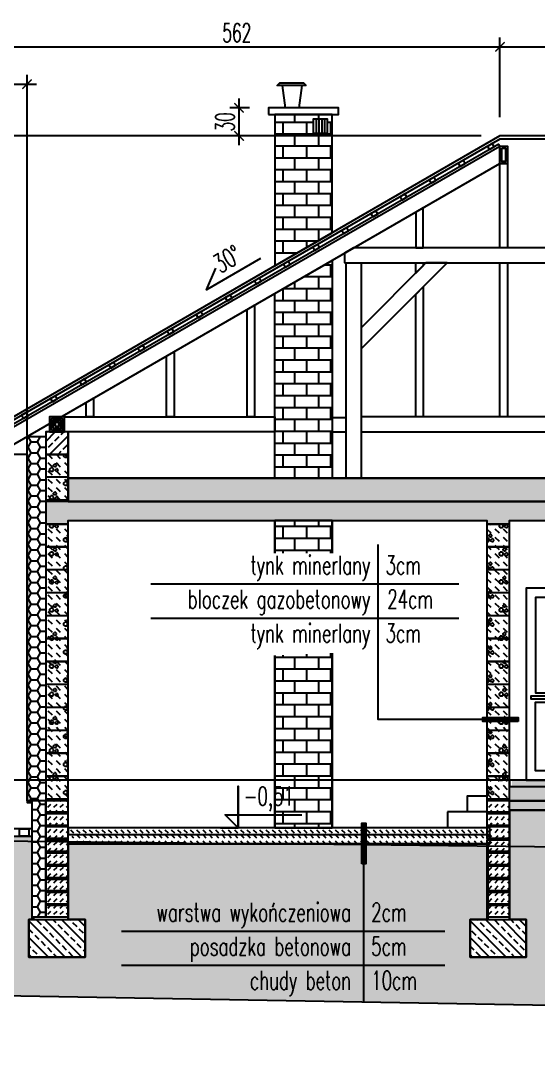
# Model space of a CAD drawing. Header units: millimetres. Extents: x -24587 to 37983, y -70862 to 338.
# Drawn here: x 9410 to 9963, y -62682 to -61588 of the extents above; entities that cross this region are included whole.
import ezdxf
from ezdxf.enums import TextEntityAlignment as Align

# ---------------------------------------------------------------- set-up
doc = ezdxf.new("R2010")
doc.units = ezdxf.units.MM
doc.header["$LTSCALE"] = 50
doc.set_wipeout_variables(frame=1)
doc.linetypes.add('DASHED2', pattern=[9.525, 6.35, -3.175])
doc.layers.get('Defpoints').update_dxf_attribs({"color": 251})
doc.layers.add('__NIEDRUK__', color=54, linetype='Continuous', plot=False)
for name, color, linetype in [('A-DRZWI_OKNA', 13, 'Continuous'), ('A-WIEZBA', 163, 'Continuous'), ('K-CIENKIE', 8, 'Continuous'), ('K-HATCH', 8, 'Continuous'), ('K-HATCH243', 243, 'Continuous'), ('K-SCHODY', 140, 'Continuous'), ('K-SCIANY', 2, 'Continuous'), ('K-SRUBY', 3, 'Continuous'), ('K-TEXT 2.4mm', 71, 'Continuous'), ('K-TEXT 2mm', 254, 'Continuous'), ('K-WYMIARY', 1, 'Continuous')]:
    doc.layers.add(name, color=color, linetype=linetype)
doc.styles.add('text 2mm', font='romans.shx', dxfattribs={"width": 0.65})
doc.styles.add('WYM1', font='romanszb.shx', dxfattribs={"width": 0.6})
doc.dimstyles.new('CM100', dxfattribs={"dimscale": 5, "dimtxt": 2, "dimasz": 1, "dimexe": 1, "dimexo": 2, "dimgap": 0.5, "dimtad": 1, "dimrnd": 0.5, "dimdsep": 46, "dimtxsty": 'WYM1', "dimblk": 'OBLIQUE', "dimcen": 0, "dimdle": 1, "dimclrd": 253, "dimclre": 251, "dimclrt": 30, "dimadec": 0, "dimazin": 0, "dimtfac": 1, "dimtix": 1, "dimtmove": 0, "dimatfit": 0, "dimfxl": 1, "dimtfillclr": 256, "dimtolj": 1, "dimarcsym": 0})
pattern_1 = [(90, (-4e-14, 1), (-30, 30), [1, -29]), (90, (-3, 1), (-30, 30), [1, -29]), (90, (-2, 6), (-30, 30), [1, -29]), (90, (-5, 6), (-30, 30), [1, -29]), (90, (-15, 16), (-30, 30), [1, -29]), (90, (-18, 16), (-30, 30), [1, -29]), (90, (-17, 21), (-30, 30), [1, -29]), (90, (-20, 21), (-30, 30), [1, -29]), (90, (-5, 1), (-30, 30), [2, -28]), (90, (-9, 1), (-30, 30), [2, -28]), (90, (-20, 16), (-30, 30), [2, -28]), (90, (-24, 16), (-30, 30), [2, -28]), (180, (-1, -4e-14), (-30, -30), [1, -29]), (180, (-1, 3), (-30, -30), [1, -29]), (180, (-3, 5), (-30, -30), [1, -29]), (180, (-3, 8), (-30, -30), [1, -29]), (180, (-16, 15), (-30, -30), [1, -29]), (180, (-16, 18), (-30, -30), [1, -29]), (180, (-18, 20), (-30, -30), [1, -29]), (180, (-18, 23), (-30, -30), [1, -29]), (180, (-6, -3e-13), (-30, -30), [2, -28]), (180, (-6, 4), (-30, -30), [2, -28]), (180, (-21, 15), (-30, -30), [2, -28]), (180, (-21, 19), (-30, -30), [2, -28]), (135, (-2, -8e-14), (-45, 15), [1.414214, -41.012193]), (135, (-8e-14, 2), (-45, 15), [1.414214, -41.012193]), (135, (-4, 5), (-45, 15), [1.414214, -41.012193]), (135, (-2, 7), (-45, 15), [1.414214, -41.012193]), (135, (-17, 15), (-45, 15), [1.414214, -41.012193]), (135, (-15, 17), (-45, 15), [1.414214, -41.012193]), (135, (-19, 20), (-45, 15), [1.414214, -41.012193]), (135, (-17, 22), (-45, 15), [1.414214, -41.012193]), (135, (-8, -3e-13), (-45, 15), [1.414214, -41.012193]), (135, (-5, 3), (-45, 15), [1.414214, -41.012193]), (135, (-23, 15), (-45, 15), [1.414214, -41.012193]), (135, (-20, 18), (-45, 15), [1.414214, -41.012193]), (45, (-1, -4e-14), (-3e-12, 60), [1.414214, -19.79899]), (45, (-3, 2), (-3e-12, 60), [1.414214, -19.79899]), (45, (-3, 5), (-3e-12, 60), [1.414214, -19.79899]), (45, (-5, 7), (-3e-12, 60), [1.414214, -19.79899]), (45, (-16, 15), (-3e-12, 60), [1.414214, -19.79899]), (45, (-18, 17), (-3e-12, 60), [1.414214, -19.79899]), (45, (-18, 20), (-3e-12, 60), [1.414214, -19.79899]), (45, (-20, 22), (-3e-12, 60), [1.414214, -19.79899]), (45, (-6, -3e-13), (-3e-12, 60), [1.414214, -19.79899]), (45, (-9, 3), (-3e-12, 60), [1.414214, -19.79899]), (45, (-21, 15), (-3e-12, 60), [1.414214, -19.79899]), (45, (-24, 18), (-3e-12, 60), [1.414214, -19.79899]), (135, (-5, 10), (-8.83883476, -4e-13), [6.25, -6.25])]

# ---------------------------------------------------------------- blocks, each defined once
blk = doc.blocks.new('A$C14371D8F')
for points in [[(-51, 121.7), (47, 121.7), (47, -83.3), (-51, -83.3)], [(-41, 111.7), (37, 111.7), (37, 10), (-41, 10)], [(-41, -73.3), (37, -73.3), (37, 0), (-41, 0)], [(25.8, 6.4), (42, 6.4), (42, 3.6), (25.8, 3.6)]]:
    blk.add_lwpolyline(points, close=True)
blk = doc.blocks.new('_ArchTick')
at = {"color": 0, "linetype": 'ByBlock', "const_width": 0.15}
blk.add_lwpolyline([(-0.5, -0.5), (0.5, 0.5)], dxfattribs=at)
blk = doc.blocks.new('*D207')
at = {"layer": 'Defpoints', "color": 0, "transparency": 16777216}
for p in [(9228.2, -61711.4), (9921.7, -61711.4), (9334.7, -62451.6)]:
    blk.add_point(p, dxfattribs=at)
at = {"layer": 'K-WYMIARY', "color": 253, "lineweight": -2, "transparency": 16777216}
blk.add_line((9228.2, -62461.6), (9228.2, -61701.4), dxfattribs=at)
at = {"layer": 'K-WYMIARY', "color": 251, "lineweight": -2, "transparency": 16777216}
for p, q in [((9901.7, -61711.4), (9218.2, -61711.4)), ((9314.7, -62451.6), (9218.2, -62451.6))]:
    blk.add_line(p, q, dxfattribs=at)
at = {"layer": 'K-WYMIARY', "color": 253, "lineweight": -2, "transparency": 16777216, "xscale": 10, "yscale": 10, "zscale": 10}
for p, rotation in [((9228.2, -61711.4), 89.9999999999999), ((9228.2, -62451.6), 269.9999999999999)]:
    blk.add_blockref('_ArchTick', p, dxfattribs=dict(at, rotation=rotation))
at = {"layer": 'K-WYMIARY', "color": 30, "transparency": 16777216, "insert": (9213.2, -62081.5), "char_height": 20, "attachment_point": 5, "rotation": 90, "style": 'WYM1'}
blk.add_mtext('\\A1;740', dxfattribs=at)
blk = doc.blocks.new('*D208')
at = {"layer": 'Defpoints', "color": 0, "transparency": 16777216}
for p in [(9921.7, -61711.4), (9268.2, -62051.6), (9376.7, -62051.6)]:
    blk.add_point(p, dxfattribs=at)
at = {"layer": 'K-WYMIARY', "color": 253, "lineweight": -2, "transparency": 16777216}
blk.add_line((9268.2, -61701.4), (9268.2, -62061.6), dxfattribs=at)
at = {"layer": 'K-WYMIARY', "color": 251, "lineweight": -2, "transparency": 16777216}
for p, q in [((9901.7, -61711.4), (9258.2, -61711.4)), ((9356.7, -62051.6), (9258.2, -62051.6))]:
    blk.add_line(p, q, dxfattribs=at)
at = {"layer": 'K-WYMIARY', "color": 253, "lineweight": -2, "transparency": 16777216, "xscale": 10, "yscale": 10, "zscale": 10}
for p, rotation in [((9268.2, -61711.4), 89.99999999999993), ((9268.2, -62051.6), 269.9999999999999)]:
    blk.add_blockref('_ArchTick', p, dxfattribs=dict(at, rotation=rotation))
at = {"layer": 'K-WYMIARY', "color": 30, "transparency": 16777216, "insert": (9253.2, -61881.5), "char_height": 20, "attachment_point": 5, "rotation": 90, "style": 'WYM1'}
blk.add_mtext('\\A1;340', dxfattribs=at)
blk = doc.blocks.new('*D210')
at = {"layer": 'Defpoints', "color": 0, "transparency": 16777216}
for p in [(9921.7, -61616.2), (9921.7, -61711.4), (9359.7, -62039.6)]:
    blk.add_point(p, dxfattribs=at)
at = {"layer": 'K-WYMIARY', "color": 251, "lineweight": -2, "transparency": 16777216}
for p, q in [((9359.7, -62019.6), (9359.7, -61606.2)), ((9921.7, -61691.4), (9921.7, -61606.2))]:
    blk.add_line(p, q, dxfattribs=at)
at = {"layer": 'K-WYMIARY', "color": 253, "lineweight": -2, "transparency": 16777216}
blk.add_line((9349.7, -61616.2), (9931.7, -61616.2), dxfattribs=at)
at = {"layer": 'K-WYMIARY', "color": 253, "lineweight": -2, "transparency": 16777216, "xscale": 10, "yscale": 10, "zscale": 10}
for p, rotation in [((9359.7, -61616.2), 179.9999999999999), ((9921.7, -61616.2), 359.9999999999999)]:
    blk.add_blockref('_ArchTick', p, dxfattribs=dict(at, rotation=rotation))
at = {"layer": 'K-WYMIARY', "color": 30, "transparency": 16777216, "insert": (9640.7, -61601.2), "char_height": 20, "attachment_point": 5, "style": 'WYM1'}
blk.add_mtext('\\A1;562', dxfattribs=at)
blk = doc.blocks.new('*D211')
at = {"layer": 'Defpoints', "color": 0, "transparency": 16777216}
for p in [(9416.7, -61656.2), (9359.7, -62039.6), (9416.7, -62051.6)]:
    blk.add_point(p, dxfattribs=at)
at = {"layer": 'K-WYMIARY', "color": 251, "lineweight": -2, "transparency": 16777216}
for p, q in [((9359.7, -62019.6), (9359.7, -61646.2)), ((9416.7, -62031.6), (9416.7, -61646.2))]:
    blk.add_line(p, q, dxfattribs=at)
at = {"layer": 'K-WYMIARY', "color": 253, "lineweight": -2, "transparency": 16777216}
blk.add_line((9349.7, -61656.2), (9426.7, -61656.2), dxfattribs=at)
at = {"layer": 'K-WYMIARY', "color": 253, "lineweight": -2, "transparency": 16777216, "xscale": 10, "yscale": 10, "zscale": 10}
for p, rotation in [((9359.7, -61656.2), 179.9999999999999), ((9416.7, -61656.2), 359.9999999999999)]:
    blk.add_blockref('_ArchTick', p, dxfattribs=dict(at, rotation=rotation))
at = {"layer": 'K-WYMIARY', "color": 30, "transparency": 16777216, "insert": (9388.2, -61641.2), "char_height": 20, "attachment_point": 5, "style": 'WYM1'}
blk.add_mtext('\\A1;57', dxfattribs=at)
blk = doc.blocks.new('*D236')
at = {"layer": 'Defpoints', "color": 0, "transparency": 16777216}
for p in [(9643.1, -61681.4), (9674.4, -61681.4), (9921.7, -61711.4)]:
    blk.add_point(p, dxfattribs=at)
at = {"layer": 'K-WYMIARY', "color": 253, "lineweight": -2, "transparency": 16777216}
blk.add_line((9643.1, -61721.4), (9643.1, -61671.4), dxfattribs=at)
at = {"layer": 'K-WYMIARY', "color": 251, "lineweight": -2, "transparency": 16777216}
for p, q in [((9654.4, -61681.4), (9633.1, -61681.4)), ((9901.7, -61711.4), (9633.1, -61711.4))]:
    blk.add_line(p, q, dxfattribs=at)
at = {"layer": 'K-WYMIARY', "color": 253, "lineweight": -2, "transparency": 16777216, "xscale": 10, "yscale": 10, "zscale": 10}
for p, rotation in [((9643.1, -61681.4), 90), ((9643.1, -61711.4), 270)]:
    blk.add_blockref('_ArchTick', p, dxfattribs=dict(at, rotation=rotation))
at = {"layer": 'K-WYMIARY', "color": 30, "transparency": 16777216, "insert": (9628.1, -61696.4), "char_height": 20, "attachment_point": 5, "rotation": 90, "style": 'WYM1'}
blk.add_mtext('\\A1;30', dxfattribs=at)
blk = doc.blocks.new('*D239')
at = {"layer": 'Defpoints', "color": 0, "transparency": 16777216}
for p in [(11161.7, -61616.2), (9921.7, -61711.4), (11161.7, -61711.4)]:
    blk.add_point(p, dxfattribs=at)
at = {"layer": 'K-WYMIARY', "color": 251, "lineweight": -2, "transparency": 16777216}
for p, q in [((9921.7, -61691.4), (9921.7, -61606.2)), ((11161.7, -61691.4), (11161.7, -61606.2))]:
    blk.add_line(p, q, dxfattribs=at)
at = {"layer": 'K-WYMIARY', "color": 253, "lineweight": -2, "transparency": 16777216}
blk.add_line((9911.7, -61616.2), (11171.7, -61616.2), dxfattribs=at)
at = {"layer": 'K-WYMIARY', "color": 253, "lineweight": -2, "transparency": 16777216, "xscale": 10, "yscale": 10, "zscale": 10}
for p, rotation in [((9921.7, -61616.2), 179.9999999999999), ((11161.7, -61616.2), 359.9999999999999)]:
    blk.add_blockref('_ArchTick', p, dxfattribs=dict(at, rotation=rotation))
at = {"layer": 'K-WYMIARY', "color": 30, "transparency": 16777216, "insert": (10541.7, -61601.2), "char_height": 20, "attachment_point": 5, "style": 'WYM1'}
blk.add_mtext('\\A1;1240', dxfattribs=at)
blk = doc.blocks.new('A$C1588383F')
at = {"lineweight": -2}
blk.add_lwpolyline([(-9, -7.5), (6, -7.5), (6, 7.5), (-9, 7.5)], close=True, dxfattribs=at)
for points in [[(-6, 7.5), (-6, -7.5)], [(-3, 7.5), (-3, -7.5)], [(0, 7.5), (0, -7.5)], [(3, 7.5), (3, -7.5)]]:
    blk.add_lwpolyline(points, dxfattribs=at)

msp = doc.modelspace()

# ---------------------------------------------------------------- hatches: boundary and pattern name
at = {"layer": 'K-HATCH'}
h = msp.add_hatch(dxfattribs=at)
h.set_pattern_fill('BRICK', color=256, scale=2, angle=-9e-14)
h.paths.add_polyline_path([(9681.366, -61850.136), (9742.366, -61814.918), (9742.366, -61688.379), (9681.366, -61688.379)])
h.paths.add_polyline_path([(9722.366, -61708.379), (9722.366, -61693.379), (9737.366, -61693.379), (9737.366, -61708.379)], flags=16)
h = msp.add_hatch(dxfattribs=at)
h.set_pattern_fill('BRICK', color=256, scale=2, angle=-9e-14)
h.paths.add_polyline_path([(9742.366, -61844.362), (9681.366, -61879.581), (9681.366, -62077.102), (9742.366, -62077.102)])
h = msp.add_hatch(dxfattribs=at)
h.set_pattern_fill('ANSI33', color=256, scale=2, angle=270, style=0)
h.set_pattern_definition([(45, (70310.049, -49280.649), (-8.980256, 8.980256), []), (45, (70319.029, -49280.649), (-8.980256, 8.980256), [6.35, -3.175])])
h.paths.add_polyline_path([(9460.7, -62051.602), (9460.7, -62027.602), (9436.7, -62027.602), (9436.7, -62051.602)])
h = msp.add_hatch(dxfattribs=at)
h.set_pattern_fill('HONEY', color=256, scale=2.1)
h.paths.add_polyline_path([(9436.7, -62032.386), (9416.7, -62032.386), (9416.7, -62421.602), (9436.7, -62421.602)])
h = msp.add_hatch(dxfattribs=at)
h.set_pattern_fill('GAZOBET', color=256, angle=90, style=0, pattern_type=2)
h.set_pattern_definition(pattern_1)
h.paths.add_polyline_path([(9460.7, -62075.602), (9460.7, -62051.602), (9436.7, -62051.602), (9436.7, -62075.602)])
h.paths.add_polyline_path([(9436.7, -62076.102), (9436.7, -62100.102), (9460.7, -62100.102), (9460.7, -62076.102)])
h = msp.add_hatch(dxfattribs=at)
h.set_pattern_fill('HONEY', color=256, scale=2.1)
h.paths.add_polyline_path([(9460.7, -62077.102), (11572.7, -62077.102), (11572.7, -62100.102), (10378.7, -62102.102), (9460.7, -62102.102)])
h = msp.add_hatch(dxfattribs=at)
h.set_pattern_fill('GAZOBET', color=256, angle=90, style=0, pattern_type=2)
h.set_pattern_definition(pattern_1)
h.paths.add_polyline_path([(9436.7, -62150.102), (9460.7, -62150.102), (9460.7, -62126.102), (9436.7, -62126.102)])
h.paths.add_polyline_path([(9436.7, -62174.602), (9460.7, -62174.602), (9460.7, -62150.602), (9436.7, -62150.602)])
h.paths.add_polyline_path([(9460.7, -62199.102), (9460.7, -62175.102), (9436.7, -62175.102), (9436.7, -62199.102)])
h.paths.add_polyline_path([(9460.7, -62223.602), (9460.7, -62199.602), (9436.7, -62199.602), (9436.7, -62223.602)])
h.paths.add_polyline_path([(9460.7, -62248.102), (9460.7, -62224.102), (9436.7, -62224.102), (9436.7, -62248.102)])
h.paths.add_polyline_path([(9436.7, -62248.602), (9436.7, -62272.602), (9460.7, -62272.602), (9460.7, -62248.602)])
h.paths.add_polyline_path([(9460.7, -62297.102), (9460.7, -62273.102), (9436.7, -62273.102), (9436.7, -62297.102)])
h.paths.add_polyline_path([(9436.7, -62321.602), (9460.7, -62321.602), (9460.7, -62297.602), (9436.7, -62297.602)])
h.paths.add_polyline_path([(9460.7, -62346.102), (9460.7, -62322.102), (9436.7, -62322.102), (9436.7, -62346.102)])
h.paths.add_polyline_path([(9460.7, -62370.602), (9460.7, -62346.602), (9436.7, -62346.602), (9436.7, -62370.602)])
h.paths.add_polyline_path([(9436.7, -62395.102), (9460.7, -62395.102), (9460.7, -62371.102), (9436.7, -62371.102)])
h.paths.add_polyline_path([(9460.7, -62395.602), (9436.7, -62395.602), (9436.7, -62419.602), (9460.7, -62419.602)])
h = msp.add_hatch(dxfattribs=at)
h.set_pattern_fill('BRICK', color=256, scale=2, angle=-9e-14)
h.paths.add_polyline_path([(9742.366, -62122.102), (9681.366, -62122.102), (9681.366, -62450.602), (9742.366, -62450.602)])
h = msp.add_hatch(dxfattribs=at)
h.set_pattern_fill('GAZOBET', color=256, angle=90, style=0, pattern_type=2)
h.set_pattern_definition(pattern_1)
h.paths.add_polyline_path([(9907.7, -62150.102), (9931.7, -62150.102), (9931.7, -62126.102), (9907.7, -62126.102)])
h.paths.add_polyline_path([(9907.7, -62174.602), (9931.7, -62174.602), (9931.7, -62150.602), (9907.7, -62150.602)])
h.paths.add_polyline_path([(9931.7, -62199.102), (9931.7, -62175.102), (9907.7, -62175.102), (9907.7, -62199.102)])
h.paths.add_polyline_path([(9931.7, -62223.602), (9931.7, -62199.602), (9907.7, -62199.602), (9907.7, -62223.602)])
h.paths.add_polyline_path([(9931.7, -62248.102), (9931.7, -62224.102), (9907.7, -62224.102), (9907.7, -62248.102)])
h.paths.add_polyline_path([(9907.7, -62248.602), (9907.7, -62272.602), (9931.7, -62272.602), (9931.7, -62248.602)])
h.paths.add_polyline_path([(9931.7, -62297.102), (9931.7, -62273.102), (9907.7, -62273.102), (9907.7, -62297.102)])
h.paths.add_polyline_path([(9907.7, -62321.602), (9931.7, -62321.602), (9931.7, -62297.602), (9907.7, -62297.602)])
h.paths.add_polyline_path([(9931.7, -62346.102), (9931.7, -62322.102), (9907.7, -62322.102), (9907.7, -62346.102)])
h.paths.add_polyline_path([(9931.7, -62370.602), (9931.7, -62346.602), (9907.7, -62346.602), (9907.7, -62370.602)])
h.paths.add_polyline_path([(9907.7, -62395.102), (9931.7, -62395.102), (9931.7, -62371.102), (9907.7, -62371.102)])
h.paths.add_polyline_path([(9931.7, -62395.602), (9907.7, -62395.602), (9907.7, -62419.602), (9931.7, -62419.602)])
h = msp.add_hatch(dxfattribs=at)
h.set_pattern_fill('DASH', color=256, scale=1.5, angle=-45)
h.paths.add_polyline_path([(11568.7, -62399.602), (9934.7, -62399.602), (9934.7, -62406.602), (11568.7, -62406.602)])
h = msp.add_hatch(dxfattribs=at)
h.set_pattern_fill('HONEY', color=256, scale=2)
h.set_pattern_definition([(90, (0, 0), (-5.4992613, 9.525), [6.35, -12.7]), (210, (0, 0), (-5.49926133, -9.525), [6.35, -12.7]), (150, (0, 0), (-10.9985226, 2e-08), [-12.7, 6.35])])
h.paths.add_polyline_path([(11622.7, -62421.602), (11622.7, -62406.602), (9931.7, -62406.602), (9931.7, -62421.602)])
h = msp.add_hatch(dxfattribs=at)
h.set_pattern_fill('HONEY', color=256, scale=2.1)
h.paths.add_polyline_path([(9421.7, -62423.602), (9421.7, -62421.602), (9436.7, -62421.602), (9436.7, -62545.602), (9421.7, -62545.602)])
h = msp.add_hatch(dxfattribs=at)
h.set_pattern_fill('DASH', color=256, scale=1.5, angle=45)
h.set_pattern_definition([(45, (-4, 0), (-1e-14, 6.7351921), [4.7625, -4.7625])])
h.paths.add_polyline_path([(9460.7, -62433.602), (9460.7, -62421.602), (9436.7, -62421.602), (9436.7, -62433.602)])
h.paths.add_polyline_path([(9460.7, -62447.602), (9460.7, -62435.602), (9436.7, -62435.602), (9436.7, -62447.602)])
h.paths.add_polyline_path([(9460.7, -62461.602), (9460.7, -62449.602), (9436.7, -62449.602), (9436.7, -62461.602)])
h.paths.add_polyline_path([(9460.7, -62475.602), (9460.7, -62463.602), (9436.7, -62463.602), (9436.7, -62475.602)])
h.paths.add_polyline_path([(9460.7, -62489.602), (9460.7, -62477.602), (9436.7, -62477.602), (9436.7, -62489.602)])
h.paths.add_polyline_path([(9460.7, -62503.602), (9460.7, -62491.602), (9436.7, -62491.602), (9436.7, -62503.602)])
h.paths.add_polyline_path([(9460.7, -62517.602), (9460.7, -62505.602), (9436.7, -62505.602), (9436.7, -62517.602)])
h.paths.add_polyline_path([(9460.7, -62531.602), (9460.7, -62519.602), (9436.7, -62519.602), (9436.7, -62531.602)])
h.paths.add_polyline_path([(9460.7, -62545.602), (9460.7, -62533.602), (9436.7, -62533.602), (9436.7, -62545.602)])
h = msp.add_hatch(dxfattribs=at)
h.set_pattern_fill('DASH', color=256, scale=1.5, angle=45)
h.set_pattern_definition([(45, (467, 0), (-1e-14, 6.7351921), [4.7625, -4.7625])])
h.paths.add_polyline_path([(9931.7, -62433.602), (9931.7, -62421.602), (9907.7, -62421.602), (9907.7, -62433.602)])
h.paths.add_polyline_path([(9931.7, -62447.602), (9931.7, -62435.602), (9907.7, -62435.602), (9907.7, -62447.602)])
h.paths.add_polyline_path([(9931.7, -62461.602), (9931.7, -62449.602), (9907.7, -62449.602), (9907.7, -62461.602)])
h.paths.add_polyline_path([(9931.7, -62475.602), (9931.7, -62463.602), (9907.7, -62463.602), (9907.7, -62475.602)])
h.paths.add_polyline_path([(9931.7, -62489.602), (9931.7, -62477.602), (9907.7, -62477.602), (9907.7, -62489.602)])
h.paths.add_polyline_path([(9931.7, -62503.602), (9931.7, -62491.602), (9907.7, -62491.602), (9907.7, -62503.602)])
h.paths.add_polyline_path([(9931.7, -62517.602), (9931.7, -62505.602), (9907.7, -62505.602), (9907.7, -62517.602)])
h.paths.add_polyline_path([(9931.7, -62531.602), (9931.7, -62519.602), (9907.7, -62519.602), (9907.7, -62531.602)])
h.paths.add_polyline_path([(9931.7, -62545.602), (9931.7, -62533.602), (9907.7, -62533.602), (9907.7, -62545.602)])
h = msp.add_hatch(dxfattribs=at)
h.set_pattern_fill('DASH', color=256, scale=1.5, angle=-45)
h.paths.add_polyline_path([(9931.7, -62421.602), (9931.7, -62431.602), (11622.7, -62431.602), (11622.7, -62421.602)])
h = msp.add_hatch(dxfattribs=at)
h.set_pattern_fill('DASH', color=256, scale=1.5, angle=-45)
h.set_pattern_definition([(315, (0, -51), (6.7351921, 1e-14), [4.7625, -4.7625])])
h.paths.add_polyline_path([(9910.7, -62457.602), (9910.7, -62450.602), (9460.7, -62450.602), (9460.7, -62457.602)])
h = msp.add_hatch(dxfattribs=at)
h.set_pattern_fill('DASH', color=256, scale=1.5, angle=-45)
h.set_pattern_definition([(315, (0, -36), (6.7351921, 1e-14), [4.7625, -4.7625])])
h.paths.add_polyline_path([(9910.7, -62457.602), (9464.7, -62457.602), (9464.7, -62467.602), (9910.7, -62467.602)])
h = msp.add_hatch(dxfattribs=at)
h.set_pattern_fill('ANSI33', color=256, scale=2, angle=360, style=0)
h.set_pattern_definition([(135, (-4, 0), (-8.980256, -8.980256), []), (135, (-4, 8.98), (-8.980256, -8.980256), [6.35, -3.175])])
h.paths.add_polyline_path([(9478.7, -62588.602), (9418.7, -62588.602), (9418.7, -62548.602), (9478.7, -62548.602)])
h = msp.add_hatch(dxfattribs=at)
h.set_pattern_fill('ANSI33', color=256, scale=2, angle=360, style=0)
h.set_pattern_definition([(135, (0, 0), (-8.980256, -8.980256), []), (135, (-1e-14, 8.98), (-8.980256, -8.980256), [6.35, -3.175])])
h.paths.add_polyline_path([(9949.7, -62588.602), (9889.7, -62588.602), (9889.7, -62548.602), (9949.7, -62548.602)])
at = {"layer": 'K-HATCH243'}
h = msp.add_hatch(dxfattribs=at)
h.set_pattern_fill('AR-CONC', color=256, scale=0.12, angle=90)
h.paths.add_polyline_path([(11453.556, -62666.358), (11841.517, -62682.071), (11908.506, -62589.686), (11966.843, -62492.177), (11834.786, -62490.747), (11766.7, -62450.602), (11766.7, -62484.602), (11756.7, -62484.602), (11756.7, -62458.602), (11661.7, -62458.602), (11661.7, -62548.602), (11664.7, -62548.602), (11664.7, -62588.602), (11604.7, -62588.602), (11604.7, -62548.602), (11622.7, -62548.602), (11622.7, -62431.602), (9931.7, -62431.602), (9931.7, -62548.602), (9949.7, -62548.602), (9949.7, -62588.602), (9889.7, -62588.602), (9889.7, -62548.602), (9907.7, -62548.602), (9907.7, -62467.602), (9460.7, -62467.602), (9460.7, -62548.602), (9478.7, -62548.602), (9478.7, -62588.602), (9418.7, -62588.602), (9418.7, -62548.602), (9421.7, -62548.602), (9421.7, -62459.602), (9326.7, -62459.602), (9326.7, -62485.602), (9316.7, -62485.602), (9316.7, -62452.812), (9159.601, -62462.318), (9191.252, -62562.259), (9328.794, -62629.039)])

# ---------------------------------------------------------------- linework, layer by layer
at = {"layer": '__NIEDRUK__'}
msp.add_line((15853.596, -62399.602), (7826.247, -62399.602), dxfattribs=at)
for points in [[(9907.7, -62399.602), (9907.7, -62416.602), (9886.7, -62416.602), (9886.7, -62433.602)], [(9326.7, -62459.602), (9421.7, -62459.602), (9421.7, -62548.602), (9418.7, -62548.602), (9418.7, -62588.602), (9478.7, -62588.602), (9478.7, -62548.602), (9460.7, -62548.602), (9460.7, -62467.602), (9907.7, -62467.602), (9907.7, -62548.602), (9889.7, -62548.602), (9889.7, -62588.602), (9949.7, -62588.602), (9949.7, -62548.602), (9931.7, -62548.602), (9931.7, -62431.602), (11622.7, -62431.602)], [(9907.7, -62433.602), (9865.7, -62433.602)], [(9865.7, -62433.602), (9865.7, -62450.602)], [(11453.556, -62666.358), (9328.794, -62629.039)]]:
    msp.add_lwpolyline(points, dxfattribs=at)
at = {"layer": 'A-WIEZBA'}
for p, q in [((9379.22, -62035.55), (9921.7, -61722.349)), ((9920.45, -61720.184), (9380.568, -62031.885)), ((9387.794, -62049.075), (9921.7, -61740.824))]:
    msp.add_line(p, q, dxfattribs=at)
at = {"layer": 'A-WIEZBA', "elevation": 0}
for points in [[(9915.519, -61723.031), (9913.519, -61719.567), (9908.323, -61722.567), (9910.323, -61726.031)], [(9921.7, -61722.349), (9929.7, -61722.349), (9929.7, -61740.824), (9921.7, -61740.824)], [(9923.7, -61724.349), (9927.7, -61724.349), (9927.7, -61738.824), (9923.7, -61738.824)], [(9884.419, -61740.986), (9882.419, -61737.522), (9877.223, -61740.522), (9879.223, -61743.986)], [(9921.7, -61740.824), (9929.7, -61740.824), (9929.7, -61831.083), (9921.7, -61831.083)], [(9853.32, -61758.942), (9851.32, -61755.477), (9846.124, -61758.477), (9848.124, -61761.942)], [(9822.22, -61776.897), (9820.22, -61773.433), (9815.024, -61776.433), (9817.024, -61779.897)], [(9839.7, -61788.167), (9831.7, -61792.786), (9831.7, -61831.083), (9839.7, -61831.083)], [(9791.12, -61794.852), (9789.12, -61791.388), (9783.924, -61794.388), (9785.924, -61797.852)], [(9760.021, -61812.808), (9758.021, -61809.344), (9752.824, -61812.344), (9754.824, -61815.808)], [(9728.921, -61830.763), (9726.921, -61827.299), (9721.725, -61830.299), (9723.725, -61833.763)], [(9697.821, -61848.719), (9695.821, -61845.255), (9690.625, -61848.255), (9692.625, -61851.719)], [(9839.7, -61850.046), (9831.7, -61858.046), (9831.7, -61847.083), (9839.7, -61847.083)], [(9921.7, -61847.083), (9929.7, -61847.083), (9929.7, -62011.602), (9921.7, -62011.602)], [(9666.721, -61866.674), (9664.721, -61863.21), (9659.525, -61866.21), (9661.525, -61869.674)], [(9831.7, -61880.674), (9839.7, -61872.674), (9839.7, -62011.602), (9831.7, -62011.602)], [(9635.622, -61884.63), (9633.622, -61881.165), (9628.426, -61884.165), (9630.426, -61887.63)], [(9659.7, -62011.602), (9651.7, -62011.602), (9651.7, -61896.709), (9659.7, -61892.09)], [(9604.522, -61902.585), (9602.522, -61899.121), (9597.326, -61902.121), (9599.326, -61905.585)], [(9573.422, -61920.54), (9571.422, -61917.076), (9566.226, -61920.076), (9568.226, -61923.54)], [(9542.323, -61938.496), (9540.323, -61935.032), (9535.126, -61938.032), (9537.126, -61941.496)], [(9573.7, -62011.602), (9565.7, -62011.602), (9565.7, -61946.361), (9573.7, -61941.742)], [(9511.223, -61956.451), (9509.223, -61952.987), (9504.027, -61955.987), (9506.027, -61959.451)], [(9480.123, -61974.407), (9478.123, -61970.943), (9472.927, -61973.943), (9474.927, -61977.407)], [(9449.023, -61992.362), (9447.023, -61988.898), (9441.827, -61991.898), (9443.827, -61995.362)], [(9487.7, -62011.602), (9479.7, -62011.602), (9479.7, -61996.013), (9487.7, -61991.394)], [(9417.924, -62010.318), (9415.924, -62006.853), (9410.728, -62009.853), (9412.728, -62013.318)]]:
    msp.add_lwpolyline(points, close=True, dxfattribs=at)
msp.add_lwpolyline([(9921.7, -61740.824), (9921.7, -61722.349), (9920.45, -61720.184)], dxfattribs=at)
at = {"layer": 'A-WIEZBA'}
for points in [[(9755.7, -61847.083), (11345.746, -61847.083), (11318.033, -61831.083), (9765.366, -61831.083), (9755.7, -61836.664)], [(9757.366, -61847.083), (9773.366, -61847.083), (9773.366, -62077.102), (9757.366, -62077.102)], [(9773.366, -61916.38), (9773.366, -61939.007), (9865.29, -61847.083), (9842.663, -61847.083)], [(9440.7, -62027.602), (9456.7, -62027.602), (9456.7, -62011.602), (9440.7, -62011.602)], [(9442.7, -62025.602), (9454.7, -62025.602), (9454.7, -62013.602), (9442.7, -62013.602)], [(9444.7, -62023.602), (9452.7, -62023.602), (9452.7, -62015.602), (9444.7, -62015.602)], [(9446.7, -62021.602), (9450.7, -62021.602), (9450.7, -62017.602), (9446.7, -62017.602)], [(9681.366, -62027.602), (9456.7, -62027.602), (9456.7, -62011.602), (9681.366, -62011.602)], [(9742.366, -62027.602), (9757.366, -62027.602), (9757.366, -62012.602), (9742.366, -62012.602)], [(9773.366, -62027.602), (10067.9, -62027.602), (10067.9, -62011.602), (9773.366, -62011.602)]]:
    msp.add_lwpolyline(points, close=True, dxfattribs=at)
at = {"layer": 'K-HATCH'}
for points in [[(9436.7, -62051.602), (9460.7, -62051.602), (9460.7, -62027.602), (9436.7, -62027.602)], [(9436.7, -62421.602), (9416.7, -62421.602), (9416.7, -62032.386), (9436.7, -62032.386)], [(9436.7, -62075.602), (9460.7, -62075.602), (9460.7, -62051.602), (9436.7, -62051.602)], [(9436.7, -62100.102), (9460.7, -62100.102), (9460.7, -62076.102), (9436.7, -62076.102)], [(9460.7, -62102.102), (11622.7, -62102.102), (11622.7, -62077.102), (9460.7, -62077.102)], [(9436.7, -62150.102), (9460.7, -62150.102), (9460.7, -62126.102), (9436.7, -62126.102)], [(9907.7, -62150.102), (9931.7, -62150.102), (9931.7, -62126.102), (9907.7, -62126.102)], [(9436.7, -62174.602), (9460.7, -62174.602), (9460.7, -62150.602), (9436.7, -62150.602)], [(9907.7, -62174.602), (9931.7, -62174.602), (9931.7, -62150.602), (9907.7, -62150.602)], [(9436.7, -62199.102), (9460.7, -62199.102), (9460.7, -62175.102), (9436.7, -62175.102)], [(9907.7, -62199.102), (9931.7, -62199.102), (9931.7, -62175.102), (9907.7, -62175.102)], [(9436.7, -62223.602), (9460.7, -62223.602), (9460.7, -62199.602), (9436.7, -62199.602)], [(9907.7, -62223.602), (9931.7, -62223.602), (9931.7, -62199.602), (9907.7, -62199.602)], [(9436.7, -62248.102), (9460.7, -62248.102), (9460.7, -62224.102), (9436.7, -62224.102)], [(9907.7, -62248.102), (9931.7, -62248.102), (9931.7, -62224.102), (9907.7, -62224.102)], [(9436.7, -62272.602), (9460.7, -62272.602), (9460.7, -62248.602), (9436.7, -62248.602)], [(9907.7, -62272.602), (9931.7, -62272.602), (9931.7, -62248.602), (9907.7, -62248.602)], [(9436.7, -62297.102), (9460.7, -62297.102), (9460.7, -62273.102), (9436.7, -62273.102)], [(9907.7, -62297.102), (9931.7, -62297.102), (9931.7, -62273.102), (9907.7, -62273.102)], [(9436.7, -62321.602), (9460.7, -62321.602), (9460.7, -62297.602), (9436.7, -62297.602)], [(9907.7, -62321.602), (9931.7, -62321.602), (9931.7, -62297.602), (9907.7, -62297.602)], [(9436.7, -62346.102), (9460.7, -62346.102), (9460.7, -62322.102), (9436.7, -62322.102)], [(9907.7, -62346.102), (9931.7, -62346.102), (9931.7, -62322.102), (9907.7, -62322.102)], [(9436.7, -62370.602), (9460.7, -62370.602), (9460.7, -62346.602), (9436.7, -62346.602)], [(9907.7, -62370.602), (9931.7, -62370.602), (9931.7, -62346.602), (9907.7, -62346.602)], [(9436.7, -62395.102), (9460.7, -62395.102), (9460.7, -62371.102), (9436.7, -62371.102)], [(9907.7, -62395.102), (9931.7, -62395.102), (9931.7, -62371.102), (9907.7, -62371.102)], [(9436.7, -62419.602), (9460.7, -62419.602), (9460.7, -62395.602), (9436.7, -62395.602)], [(9907.7, -62419.602), (9931.7, -62419.602), (9931.7, -62395.602), (9907.7, -62395.602)], [(9931.7, -62406.602), (11622.7, -62406.602), (11622.7, -62421.602), (9931.7, -62421.602)], [(9436.7, -62421.602), (9421.7, -62421.602), (9421.7, -62545.602), (9436.7, -62545.602)], [(9460.7, -62433.602), (9460.7, -62421.602), (9436.7, -62421.602), (9436.7, -62433.602)], [(9931.7, -62433.602), (9931.7, -62421.602), (9907.7, -62421.602), (9907.7, -62433.602)], [(9931.7, -62431.602), (9931.7, -62421.602), (11622.7, -62421.602), (11622.7, -62431.602)], [(9460.7, -62447.602), (9460.7, -62435.602), (9436.7, -62435.602), (9436.7, -62447.602)], [(9931.7, -62447.602), (9931.7, -62435.602), (9907.7, -62435.602), (9907.7, -62447.602)], [(9418.7, -62459.602), (9408.7, -62459.602), (9408.7, -62451.602), (9418.7, -62451.602)], [(9460.7, -62461.602), (9460.7, -62449.602), (9436.7, -62449.602), (9436.7, -62461.602)], [(9460.7, -62457.602), (9910.7, -62457.602), (9910.7, -62450.602), (9460.7, -62450.602)], [(9931.7, -62461.602), (9931.7, -62449.602), (9907.7, -62449.602), (9907.7, -62461.602)], [(9460.7, -62475.602), (9460.7, -62463.602), (9436.7, -62463.602), (9436.7, -62475.602)], [(9460.7, -62457.602), (9910.7, -62457.602), (9910.7, -62467.602), (9460.7, -62467.602)], [(9931.7, -62475.602), (9931.7, -62463.602), (9907.7, -62463.602), (9907.7, -62475.602)], [(9460.7, -62489.602), (9460.7, -62477.602), (9436.7, -62477.602), (9436.7, -62489.602)], [(9931.7, -62489.602), (9931.7, -62477.602), (9907.7, -62477.602), (9907.7, -62489.602)], [(9460.7, -62503.602), (9460.7, -62491.602), (9436.7, -62491.602), (9436.7, -62503.602)], [(9931.7, -62503.602), (9931.7, -62491.602), (9907.7, -62491.602), (9907.7, -62503.602)], [(9460.7, -62517.602), (9460.7, -62505.602), (9436.7, -62505.602), (9436.7, -62517.602)], [(9931.7, -62517.602), (9931.7, -62505.602), (9907.7, -62505.602), (9907.7, -62517.602)], [(9460.7, -62531.602), (9460.7, -62519.602), (9436.7, -62519.602), (9436.7, -62531.602)], [(9931.7, -62531.602), (9931.7, -62519.602), (9907.7, -62519.602), (9907.7, -62531.602)], [(9460.7, -62545.602), (9460.7, -62533.602), (9436.7, -62533.602), (9436.7, -62545.602)], [(9931.7, -62545.602), (9931.7, -62533.602), (9907.7, -62533.602), (9907.7, -62545.602)], [(9478.7, -62588.602), (9418.7, -62588.602), (9418.7, -62548.602), (9478.7, -62548.602)], [(9949.7, -62588.602), (9889.7, -62588.602), (9889.7, -62548.602), (9949.7, -62548.602)]]:
    msp.add_lwpolyline(points, close=True, dxfattribs=at)
for points in [[(11622.702, -62399.602), (9931.7, -62399.602), (9931.7, -62406.602), (11622.7, -62406.602), (11622.7, -62399.602)], [(9931.7, -62431.602), (9931.7, -62548.602)], [(9460.7, -62467.602), (9460.7, -62548.602)], [(9908.7, -62467.602), (9908.7, -62548.602)], [(9423.7, -62545.602), (9423.7, -62548.602)]]:
    msp.add_lwpolyline(points, dxfattribs=at)
at = {"layer": 'K-SCHODY'}
for points in [[(9674.366, -61688.379), (9749.366, -61688.379), (9749.366, -61681.379), (9674.366, -61681.379)], [(9742.366, -61688.379), (9681.366, -61688.379), (9681.366, -61850.136), (9742.366, -61814.918)], [(9681.366, -61879.581), (9742.366, -61844.362), (9742.366, -62077.102), (9681.366, -62077.102)], [(9742.366, -62122.102), (9681.366, -62122.102), (9681.366, -62450.602), (9742.366, -62450.602)], [(9681.366, -62122.102), (9742.366, -62122.102), (9742.366, -62450.602), (9681.366, -62450.602)]]:
    msp.add_lwpolyline(points, close=True, dxfattribs=at)
at = {"layer": 'K-SCIANY', "elevation": 0}
msp.add_lwpolyline([(11161.7, -61711.379), (9921.7, -61711.379), (9377.268, -62025.707), (9374.288, -62036.42)], dxfattribs=at)
at = {"layer": 'K-SCIANY'}
for points in [[(9460.7, -62027.602), (9460.7, -62077.102), (11622.7, -62077.102), (11622.7, -62027.602)], [(9376.72, -62051.55), (9416.7, -62051.55), (9416.7, -62423.602), (9421.7, -62423.602), (9421.7, -62451.602), (9336.7, -62451.602), (9159.601, -62462.318)], [(11834.786, -62490.747), (11766.7, -62450.602), (11661.7, -62450.602), (11661.7, -62423.602), (11666.7, -62423.602), (11666.7, -62399.602), (11666.7, -62399.602), (11666.7, -62399.602), (9931.7, -62399.602), (9931.7, -62122.102), (11622.7, -62122.102), (11622.7, -62169.602), (11666.7, -62169.602), (11666.7, -62051.55), (11706.68, -62051.55)]]:
    msp.add_lwpolyline(points, dxfattribs=at)
at = {"layer": 'K-SCIANY', "linetype": 'DASHED2'}
msp.add_lwpolyline([(11966.843, -62492.177), (9159.601, -62462.318)], dxfattribs=at)
at = {"layer": 'K-SRUBY', "linetype": 'ByBlock', "lineweight": -2}
msp.add_lwpolyline([(9714.887, -61657.493), (9683.846, -61657.493), (9686.697, -61654.641), (9712.036, -61654.641)], close=True, dxfattribs=at)
at = {"layer": 'K-SRUBY', "linetype": 'ByBlock', "lineweight": -2, "elevation": 0}
for points in [[(9692.822, -61681.379), (9689.641, -61657.493)], [(9707.239, -61681.379), (9710.42, -61657.493)]]:
    msp.add_lwpolyline(points, dxfattribs=at)
at = {"layer": 'K-SRUBY', "elevation": 0}
for points in [[(9921.7, -61714.843), (9921.7, -61714.843), (9379.628, -62027.809)], [(11703.772, -62027.809), (11161.7, -61714.843), (9921.7, -61714.843)]]:
    msp.add_lwpolyline(points, dxfattribs=at)
at = {"layer": 'K-TEXT 2.4mm'}
msp.add_lwpolyline([(9694.389, -62450.602), (9623.193, -62450.602), (9642.313, -62450.602), (9628.259, -62436.547), (9642.313, -62436.547), (9642.313, -62450.602), (9642.313, -62405.951), (9642.313, -62436.547), (9710.074, -62436.547)], dxfattribs=at)
at = {"layer": 'K-TEXT 2mm'}
for points in [[(9666.16, -61842.325), (9608.422, -61875.66), (9618.183, -61852.828)], [(9941.143, -62334.857), (9791.575, -62334.857), (9791.575, -62147.99)], [(9776.329, -62636.264), (9776.329, -62445.674)], [(9517.598, -62560.915), (9862.69, -62560.915)], [(9517.598, -62597.31), (9862.69, -62597.31)]]:
    msp.add_lwpolyline(points, dxfattribs=at)
for points in [[(9941.143, -62336.857), (9903.311, -62336.857), (9903.311, -62332.857), (9941.143, -62332.857)], [(9940.143, -62335.857), (9904.311, -62335.857), (9904.311, -62333.857), (9940.143, -62333.857)], [(9774.329, -62489.043), (9774.329, -62445.674), (9778.329, -62445.674), (9778.329, -62489.043)], [(9775.329, -62488.043), (9775.329, -62446.674), (9777.329, -62446.674), (9777.329, -62488.043)]]:
    msp.add_lwpolyline(points, close=True, dxfattribs=at)

# ---------------------------------------------------------------- block references
at = {"layer": 'A-DRZWI_OKNA', "xscale": -1}
msp.add_blockref('A$C14371D8F', (9996.65, -62316.294), dxfattribs=at)
at = {"layer": 'K-CIENKIE'}
msp.add_blockref('A$C1588383F', (9731.366, -61700.879), dxfattribs=at)

# ---------------------------------------------------------------- texts
at = {"layer": 'K-TEXT 2mm', "style": 'text 2mm', "width": 0.65}
msp.add_text('30%%D', height=20, rotation=30, dxfattribs=at).set_placement((9622.932, -61858.757))
for s, p in [('3cm', (9799.468, -62169.849)), ('24cm', (9801.325, -62206.244)), ('3cm', (9799.468, -62242.638)), ('2cm', (9784.221, -62540.724)), ('5cm', (9784.221, -62577.119)), ('10cm', (9784.221, -62613.514))]:
    msp.add_text(s, height=20, dxfattribs=at).set_placement(p, align=Align.MIDDLE_LEFT)
msp.add_text('-0,51', height=20, dxfattribs=at).set_placement((9674.976, -62416.746), align=Align.MIDDLE_CENTER)
for s, p in [('warstwa wykończeniowa', (9762.732, -62540.724)), ('posadzka betonowa', (9762.732, -62577.119)), ('chudy beton', (9762.732, -62613.514))]:
    msp.add_text(s, height=20, dxfattribs=at).set_placement(p, align=Align.MIDDLE_RIGHT)

# ---------------------------------------------------------------- dimensions: what is measured, and where the dimension line sits
at = {"layer": 'K-WYMIARY'}
for base, p1, p2, override, picture, middle in [((9921.7, -61616.197), (9359.72, -62039.55), (9921.7, -61711.379), {"dimscale": 10, "dimblk": 'ArchTick'}, '*D210', (9640.71, -61601.197)), ((11161.7, -61616.197), (9921.7, -61711.379), (11161.7, -61711.379), {"dimscale": 10, "dimblk": 'ArchTick', "dimtmove": 1}, '*D239', (10541.7, -61601.197)), ((9416.7, -61656.197), (9359.72, -62039.55), (9416.7, -62051.55), {"dimscale": 10, "dimblk": 'ArchTick'}, '*D211', (9388.21, -61641.197))]:
    dim = msp.add_linear_dim(base=base, p1=p1, p2=p2, dimstyle='CM100', override=override, dxfattribs=at)
    dim.commit()
    dim.dimension.update_dxf_attribs({"geometry": picture, "text_midpoint": middle})
for base, p2, picture, middle in [((9643.07, -61681.379), (9674.366, -61681.379), '*D236', (9628.07, -61696.379)), ((9268.171, -62051.55), (9376.72, -62051.55), '*D208', (9253.171, -61881.465))]:
    dim = msp.add_linear_dim(base=base, p1=(9921.7, -61711.379), p2=p2, angle=90, dimstyle='CM100', override={"dimscale": 10, "dimblk": 'ArchTick'}, dxfattribs=at)
    dim.commit()
    dim.dimension.update_dxf_attribs({"geometry": picture, "text_midpoint": middle})

# ---------------------------------------------------------------- next in the draw order: wipeouts: each hides what was drawn before it
msp.add_wipeout([(9671.571, -62157.319), (9749.477, -62157.319), (9748.848, -62263.561), (9669.862, -62266.89)]).dxf.layer = 'K-TEXT 2mm'

# ---------------------------------------------------------------- next in the draw order: hatches: boundary and pattern name
at = {"layer": 'K-HATCH'}
h = msp.add_hatch(dxfattribs=at)
h.set_pattern_fill('ANSI33', color=256, scale=2, angle=360, style=0)
h.set_pattern_definition([(45, (-4, -7e-12), (-8.980256, 8.980256), []), (45, (4.98, -7e-12), (-8.980256, 8.980256), [6.35, -3.175])])
h.paths.add_polyline_path([(11622.7, -62122.102), (11622.7, -62166.602), (11646.7, -62166.602), (11646.7, -62102.102), (9436.7, -62102.102), (9436.7, -62126.102), (9460.7, -62126.102), (9460.7, -62122.102), (9907.7, -62122.102), (9907.7, -62126.102), (9931.7, -62126.102), (9931.7, -62122.102)])

# ---------------------------------------------------------------- next in the draw order: linework, layer by layer
msp.add_lwpolyline([(11646.7, -62102.102), (9436.7, -62102.102), (9436.7, -62126.102), (9460.7, -62126.102), (9460.7, -62122.102), (9907.7, -62122.102), (9907.7, -62126.102), (9931.7, -62126.102), (9931.7, -62122.102), (11622.7, -62122.102), (11622.7, -62166.602), (11646.7, -62166.602), (11646.7, -62102.102), (11646.7, -62102.102)], dxfattribs=at)
at = {"layer": 'K-SCIANY'}
msp.add_lwpolyline([(9460.7, -62122.102), (9907.7, -62122.102), (9907.7, -62450.602), (9460.7, -62450.602)], close=True, dxfattribs=at)
at = {"layer": 'K-TEXT 2mm'}
for points in [[(9548.962, -62190.04), (9877.936, -62190.04)], [(9548.962, -62226.434), (9877.936, -62226.434)]]:
    msp.add_lwpolyline(points, dxfattribs=at)

# ---------------------------------------------------------------- next in the draw order: texts
at = {"layer": 'K-TEXT 2mm', "style": 'text 2mm', "width": 0.65}
for s, p in [('tynk minerlany', (9783.387, -62169.849)), ('bloczek gazobetonowy', (9783.387, -62206.244)), ('tynk minerlany', (9783.387, -62242.638))]:
    msp.add_text(s, height=20, dxfattribs=at).set_placement(p, align=Align.MIDDLE_RIGHT)

# ---------------------------------------------------------------- next in the draw order: dimensions: what is measured, and where the dimension line sits
at = {"layer": 'K-WYMIARY'}
dim = msp.add_linear_dim(base=(9228.171, -61711.379), p1=(9334.7, -62451.602), p2=(9921.7, -61711.379), angle=90, dimstyle='CM100', override={"dimscale": 10, "dimblk": 'ArchTick'}, dxfattribs=at)
dim.commit()
dim.dimension.update_dxf_attribs({"geometry": '*D207', "text_midpoint": (9213.171, -62081.49)})

doc.saveas('drawing.dxf')
